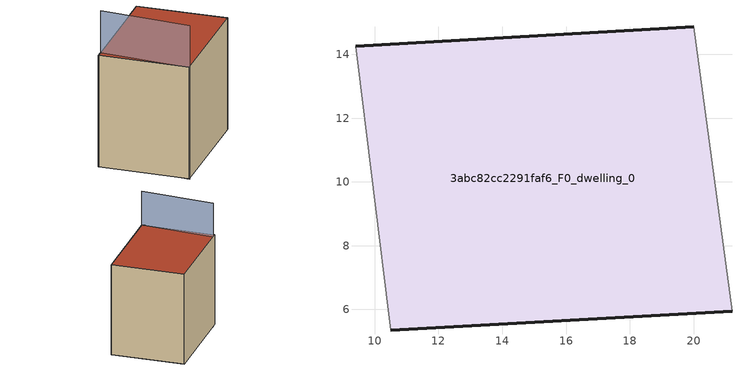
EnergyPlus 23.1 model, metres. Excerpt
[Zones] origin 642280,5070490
3abc82cc2291faf6_F0_dwelling_0
 floor ground (EU_floor_Construction): 21.2,5.95 20.01,14.86 9.4,14.26 10.5,5.36 z0
 wall outside (EU_wall_Construction): 21.2,5.95 10.5,5.36 / 9.4,14.26 20.01,14.86 z0:12
 wall adiabatic (EU_wall_Construction): 10.5,5.36 9.4,14.26 / 20.01,14.86 21.2,5.95 z0:12
 roof outside (EU_roof_Construction): 20.01,14.86 21.2,5.95 10.5,5.36 9.4,14.26 z12
shading: 9.99,14.29 10.5,5.31 z0:16.5
[Building]
EU S2 Campaign: North Axis=0; Terrain=City; Solar Distribution=FullExterior
[Site:Location]
Lyon-Bron: Latitude=45.75; Longitude=5; Time Zone=1; Elevation=198
[SizingPeriod:WeatherFileDays]
AnnualSizingPeriod: Begin Month=1; Begin Day of Month=1; End Month=12; End Day of Month=31; Day of Week for Start Day=Monday; Use Weather File Daylight Saving Period=No; Use Weather File Rain and Snow Indicators=No
[MATERIAL]
EU_InternalMass_Material: Roughness=MediumRough; Thickness=0.1; Conductivity=1; Density=1800; Specific Heat=900; Thermal Absorptance=0.9; Solar Absorptance=0.7; Visible Absorptance=0.7
[MATERIAL:NOMASS] Roughness=MediumRough; Thermal Absorptance=0.9; Solar Absorptance=0.7; Visible Absorptance=0.7
Name | Thermal Resistance
EU_wall_NoMass | 2.42393
EU_roof_NoMass | 2.74286
EU_floor_NoMass | 2.27125
[CONSTRUCTION]
EU_wall_Construction: EU_wall_NoMass
EU_roof_Construction: EU_roof_NoMass
EU_floor_Construction: EU_floor_NoMass
EU_InternalMass_Construction: EU_InternalMass_Material
[ZONE]
3abc82cc2291faf6_F0_dwelling_0: Type=1; Multiplier=1; Ceiling Height=autocalculate; Volume=1147.29; Floor Area=autocalculate; Part of Total Floor Area=Yes
[INTERNALMASS]
3abc82cc2291faf6_F0_dwelling_0_EU_InternalMass: Construction=EU_InternalMass_Construction; Zone or ZoneList=3abc82cc2291faf6_F0_dwelling_0; Surface Area=95.6073
[OTHEREQUIPMENT]
EU_Step8_InternalGain_3abc82cc2291faf6_F0_dwelling_0_f000: Fuel Type=Electricity; Zone or ZoneList or Space or SpaceList=3abc82cc2291faf6_F0_dwelling_0; Schedule=EU_Step8_GainSchedule_3abc82cc2291faf6_F0_dwelling_0_f000; Design Level Calculation Method=Watts/Area; Power per Zone Floor Area=1; Fraction Latent=0; Fraction Radiant=0; Fraction Lost=0; Carbon Dioxide Generation Rate=0; EndUse Subcategory=EU_Step8_InternalGains
[ZONEVENTILATION:DESIGNFLOWRATE]
EU_ConstantAir_3abc82cc2291faf6_F0_dwelling_0: Zone or ZoneList or Space or SpaceList=3abc82cc2291faf6_F0_dwelling_0; Schedule=EU_AlwaysOn; Design Flow Rate Calculation Method=AirChanges/Hour; Air Changes per Hour=0.575657; Ventilation Type=Natural; Fan Pressure Rise=0; Fan Total Efficiency=1; Constant Term Coefficient=1; Temperature Term Coefficient=0; Velocity Term Coefficient=0; Velocity Squared Term Coefficient=0; Minimum Indoor Temperature=-100; Maximum Indoor Temperature=100; Delta Temperature=-100; Minimum Outdoor Temperature=-100; Maximum Outdoor Temperature=100; Maximum Wind Speed=40
[HVACTEMPLATE:THERMOSTAT]
EU_HeatOnly_3abc82cc2291faf6_F0_dwelling_0: Constant Heating Setpoint=20; Constant Cooling Setpoint=50
[HVACTEMPLATE:ZONE:IDEALLOADSAIRSYSTEM]
3abc82cc2291faf6_F0_dwelling_0: Template Thermostat=EU_HeatOnly_3abc82cc2291faf6_F0_dwelling_0; System Availability Schedule=EU_AlwaysOn; Maximum Heating Supply Air Temperature=50; Minimum Cooling Supply Air Temperature=13; Maximum Heating Supply Air Humidity Ratio=0.0156; Minimum Cooling Supply Air Humidity Ratio=0.0077; Heating Limit=NoLimit; Cooling Limit=NoLimit; Heating Availability Schedule=EU_AlwaysOn; Cooling Availability Schedule=EU_CoolingOff; Dehumidification Control Type=ConstantSensibleHeatRatio; Cooling Sensible Heat Ratio=0.7; Dehumidification Setpoint=60; Humidification Control Type=None; Humidification Setpoint=30; Outdoor Air Method=None; Outdoor Air Flow Rate per Person=0.00944; Outdoor Air Flow Rate per Zone Floor Area=0; Outdoor Air Flow Rate per Zone=0; Demand Controlled Ventilation Type=None; Outdoor Air Economizer Type=NoEconomizer; Heat Recovery Type=None; Sensible Heat Recovery Effectiveness=0.7; Latent Heat Recovery Effectiveness=0.65
[SIZING:ZONE]
3abc82cc2291faf6_F0_dwelling_0: Zone Cooling Design Supply Air Temperature Input Method=SupplyAirTemperature; Zone Cooling Design Supply Air Temperature=13; Zone Heating Design Supply Air Temperature Input Method=SupplyAirTemperature; Zone Heating Design Supply Air Temperature=50; Zone Cooling Design Supply Air Humidity Ratio=0.008; Zone Heating Design Supply Air Humidity Ratio=0.008; Cooling Design Air Flow Method=DesignDay; Cooling Design Air Flow Rate=0; Cooling Minimum Air Flow per Zone Floor Area=0.000762; Cooling Minimum Air Flow=0; Cooling Minimum Air Flow Fraction=0.2; Heating Design Air Flow Method=DesignDay; Heating Design Air Flow Rate=0; Heating Maximum Air Flow per Zone Floor Area=0.002032; Heating Maximum Air Flow=0.141576; Heating Maximum Air Flow Fraction=0.3; Account for Dedicated Outdoor Air System=No; Dedicated Outdoor Air System Control Strategy=NeutralSupplyAir; Dedicated Outdoor Air Low Setpoint Temperature for Design=autosize; Dedicated Outdoor Air High Setpoint Temperature for Design=autosize; Zone Load Sizing Method=Sensible Load Only No Latent Load; Zone Latent Cooling Design Supply Air Humidity Ratio Input Method=HumidityRatioDifference; Zone Cooling Design Supply Air Humidity Ratio Difference=0.005; Zone Latent Heating Design Supply Air Humidity Ratio Input Method=HumidityRatioDifference; Zone Humidification Design Supply Air Humidity Ratio Difference=0.005
[SCHEDULE:CONSTANT]
Name | Hourly Value
EU_AlwaysOn | 1
EU_CoolingOff | 0
[SCHEDULE:FILE]
EU_Step8_GainSchedule_3abc82cc2291faf6_F0_dwelling_0_f000: File=../../schedules/3abc82cc2291faf6/3abc82cc2291faf6_F0_dwelling_0_f000_gain.csv; Column Number=1; Rows to Skip at Top=0; Number of Hours of Data=8760; Column Separator=Comma; Interpolate to Timestep=No; Minutes per Item=60; Adjust Schedule for Daylight Savings=Yes
